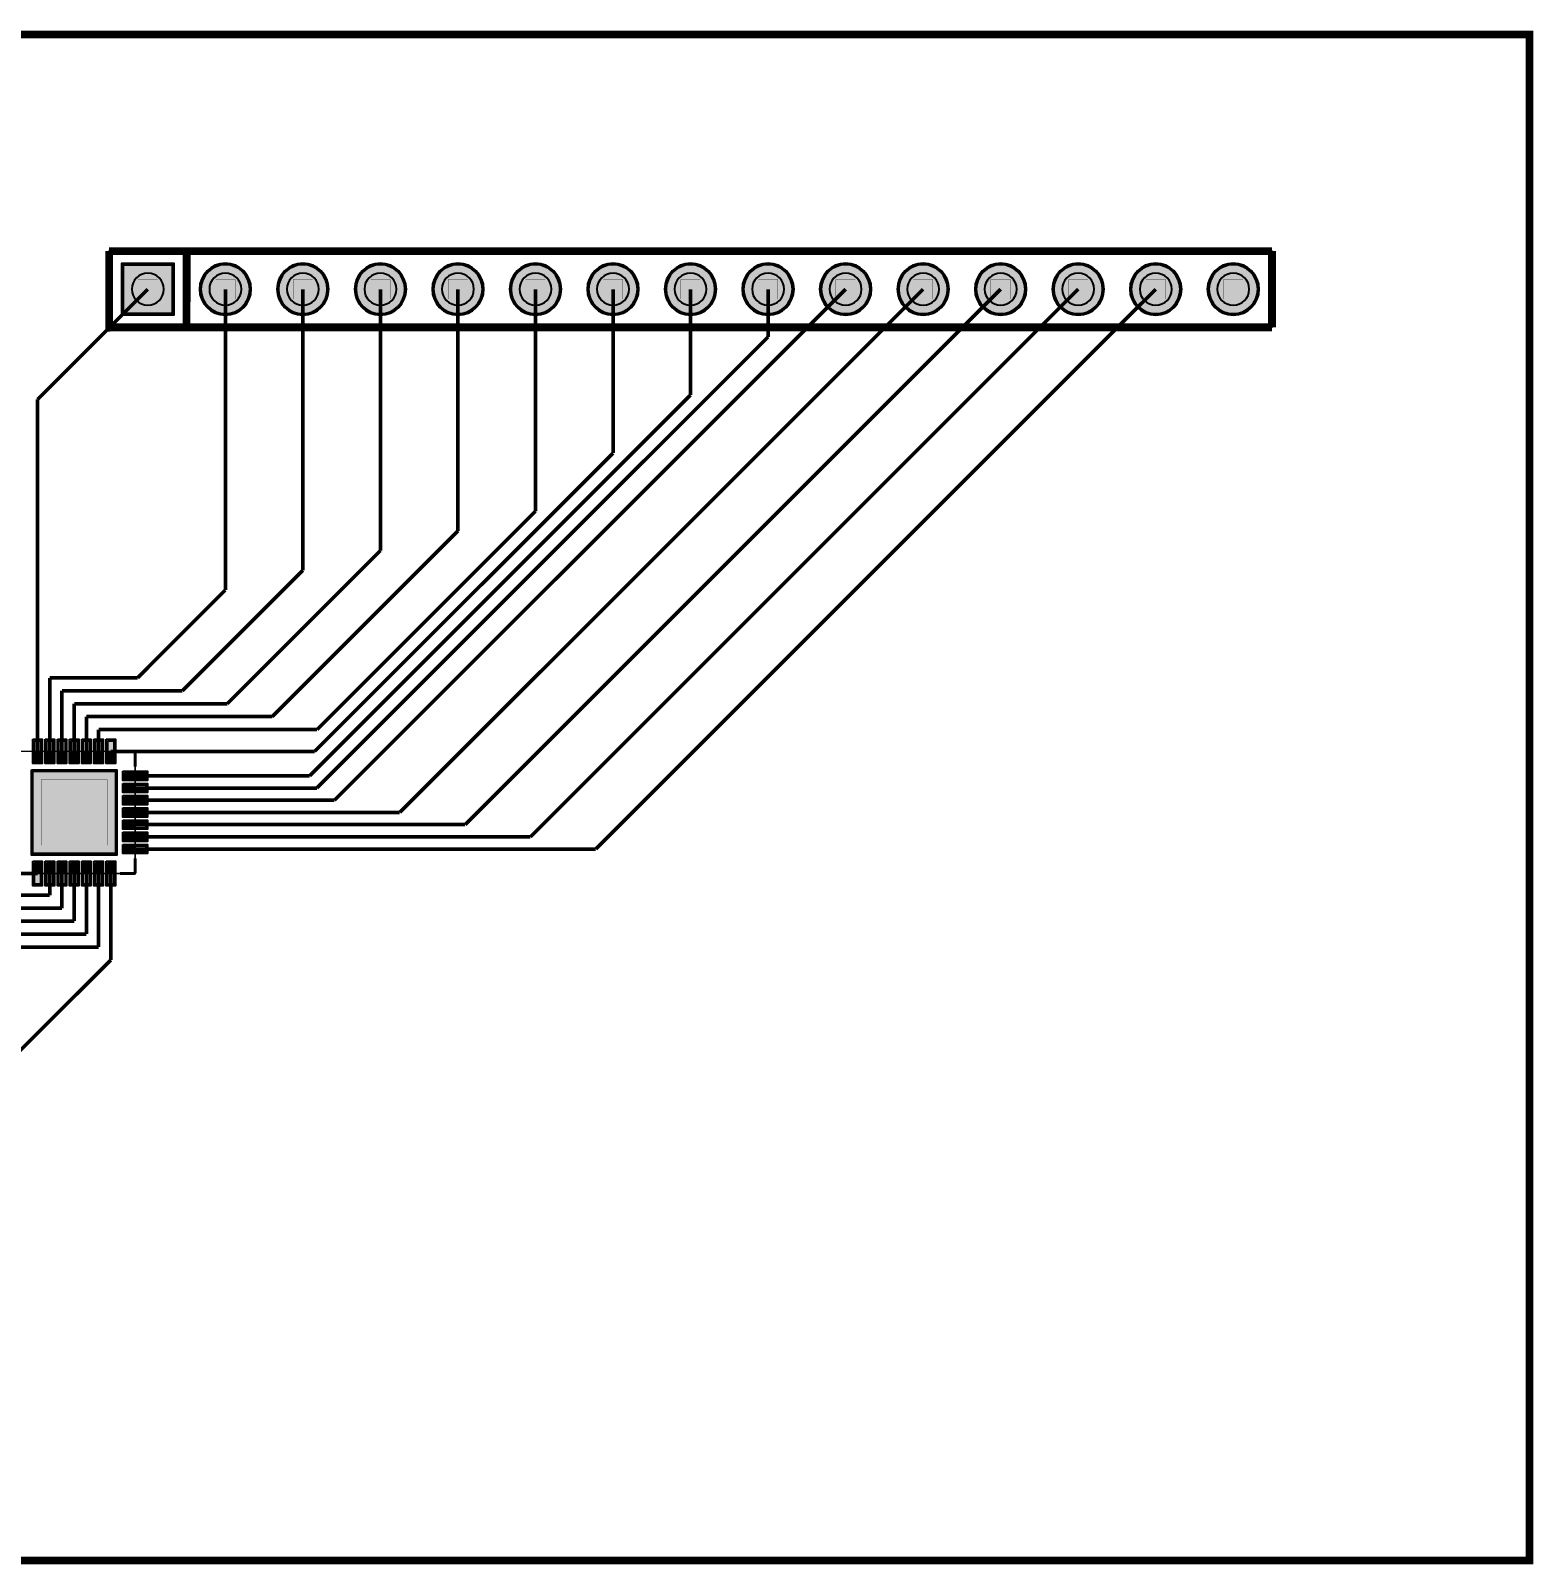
# Model space of a CAD drawing. Header units: millimetres. Extents: x 0 to 100, y 0 to 50.
# Drawn here: x 50.9 to 100.1, y -0.1 to 50.1 of the extents above; entities that cross this region are included whole.
import ezdxf

# ---------------------------------------------------------------- set-up
doc = ezdxf.new("R2010")
doc.units = ezdxf.units.MM
doc.header["$MEASUREMENT"] = 0
for name, color, linetype, true_color in [('Bottom-Layer', 7, 'Continuous', 0x0000ff), ('Bottom-Paste-Mask-Layer', 7, 'Continuous', 0x800000), ('Bottom-Solder-Mask-Layer', 7, 'Continuous', 0xaa00ff), ('Component-Marking-Layer', 7, 'Continuous', 0x66ffcc), ('Component-Shape-Layer', 7, 'Continuous', 0x00cccc), ('Hole-Layer', 7, 'Continuous', 0x222222), ('Multi-Layer', 7, 'Continuous', 0xc0c0c0), ('Pin-Soldering-Layer', 7, 'Continuous', 0xcc9999), ('Top-Layer', 7, 'Continuous', 0xff0000), ('Top-Paste-Mask-Layer', 7, 'Continuous', 0x808080), ('Top-Silkscreen-Layer', 7, 'Continuous', 0xffcc00), ('Top-Solder-Mask-Layer', 7, 'Continuous', 0x800080)]:
    doc.layers.add(name, color=color, linetype=linetype, true_color=true_color)

msp = doc.modelspace()

# ---------------------------------------------------------------- hatches: boundary and pattern name
at = {"layer": 'Bottom-Layer'}
for points in [[(53.937, 40.856), (53.937, 42.456), (55.537, 42.456), (55.537, 40.856)], [(56.477, 41.656, 1), (58.077, 41.656, 1)], [(59.017, 41.656, 1), (60.617, 41.656, 1)], [(61.557, 41.656, 1), (63.157, 41.656, 1)], [(64.097, 41.656, 1), (65.697, 41.656, 1)], [(66.637, 41.656, 1), (68.237, 41.656, 1)], [(69.177, 41.656, 1), (70.777, 41.656, 1)], [(71.717, 41.656, 1), (73.317, 41.656, 1)], [(74.257, 41.656, 1), (75.857, 41.656, 1)], [(76.797, 41.656, 1), (78.397, 41.656, 1)], [(79.337, 41.656, 1), (80.937, 41.656, 1)], [(81.877, 41.656, 1), (83.477, 41.656, 1)], [(84.417, 41.656, 1), (86.017, 41.656, 1)], [(86.957, 41.656, 1), (88.557, 41.656, 1)], [(89.497, 41.656, 1), (91.097, 41.656, 1)]]:
    msp.add_hatch(color=256, dxfattribs=at).paths.add_polyline_path(points)
at = {"layer": 'Bottom-Paste-Mask-Layer'}
for points in [[(53.937, 40.856), (53.937, 42.456), (55.537, 42.456), (55.537, 40.856)], [(56.477, 41.656, 1), (58.077, 41.656, 1)], [(59.017, 41.656, 1), (60.617, 41.656, 1)], [(61.557, 41.656, 1), (63.157, 41.656, 1)], [(64.097, 41.656, 1), (65.697, 41.656, 1)], [(66.637, 41.656, 1), (68.237, 41.656, 1)], [(69.177, 41.656, 1), (70.777, 41.656, 1)], [(71.717, 41.656, 1), (73.317, 41.656, 1)], [(74.257, 41.656, 1), (75.857, 41.656, 1)], [(76.797, 41.656, 1), (78.397, 41.656, 1)], [(79.337, 41.656, 1), (80.937, 41.656, 1)], [(81.877, 41.656, 1), (83.477, 41.656, 1)], [(84.417, 41.656, 1), (86.017, 41.656, 1)], [(86.957, 41.656, 1), (88.557, 41.656, 1)], [(89.497, 41.656, 1), (91.097, 41.656, 1)]]:
    msp.add_hatch(color=256, dxfattribs=at).paths.add_polyline_path(points)
at = {"layer": 'Bottom-Solder-Mask-Layer'}
for points in [[(53.887, 40.806), (53.887, 42.506), (55.587, 42.506), (55.587, 40.806)], [(56.427, 41.656, 1), (58.127, 41.656, 1)], [(58.967, 41.656, 1), (60.667, 41.656, 1)], [(61.507, 41.656, 1), (63.207, 41.656, 1)], [(64.047, 41.656, 1), (65.747, 41.656, 1)], [(66.587, 41.656, 1), (68.287, 41.656, 1)], [(69.127, 41.656, 1), (70.827, 41.656, 1)], [(71.667, 41.656, 1), (73.367, 41.656, 1)], [(74.207, 41.656, 1), (75.907, 41.656, 1)], [(76.747, 41.656, 1), (78.447, 41.656, 1)], [(79.287, 41.656, 1), (80.987, 41.656, 1)], [(81.827, 41.656, 1), (83.527, 41.656, 1)], [(84.367, 41.656, 1), (86.067, 41.656, 1)], [(86.907, 41.656, 1), (88.607, 41.656, 1)], [(89.447, 41.656, 1), (91.147, 41.656, 1)]]:
    msp.add_hatch(color=256, dxfattribs=at).paths.add_polyline_path(points)
at = {"layer": 'Component-Marking-Layer'}
msp.add_hatch(color=256, dxfattribs=at).paths.add_polyline_path([(53.407, 40.386, 1), (53.527, 40.386, 1)])
msp.add_hatch(color=256, dxfattribs=at).paths.add_polyline_path([(53.407, 40.386, 1), (53.527, 40.386, 1)])
at = {"layer": 'Hole-Layer'}
for points in [[(54.212, 41.656, 1), (55.262, 41.656, 1)], [(56.752, 41.656, 1), (57.802, 41.656, 1)], [(59.292, 41.656, 1), (60.342, 41.656, 1)], [(61.832, 41.656, 1), (62.882, 41.656, 1)], [(64.372, 41.656, 1), (65.422, 41.656, 1)], [(66.912, 41.656, 1), (67.962, 41.656, 1)], [(69.452, 41.656, 1), (70.502, 41.656, 1)], [(71.992, 41.656, 1), (73.042, 41.656, 1)], [(74.532, 41.656, 1), (75.582, 41.656, 1)], [(77.072, 41.656, 1), (78.122, 41.656, 1)], [(79.612, 41.656, 1), (80.662, 41.656, 1)], [(82.152, 41.656, 1), (83.202, 41.656, 1)], [(84.692, 41.656, 1), (85.742, 41.656, 1)], [(87.232, 41.656, 1), (88.282, 41.656, 1)], [(89.772, 41.656, 1), (90.822, 41.656, 1)]]:
    msp.add_hatch(color=256, dxfattribs=at).paths.add_polyline_path(points)
at = {"layer": 'Multi-Layer'}
for points in [[(53.937, 40.856), (53.937, 42.456), (55.537, 42.456), (55.537, 40.856)], [(53.937, 40.856), (53.937, 42.456), (55.537, 42.456), (55.537, 40.856)], [(53.937, 40.856), (53.937, 42.456), (55.537, 42.456), (55.537, 40.856)], [(56.477, 41.656, 1), (58.077, 41.656, 1)], [(56.477, 41.656, 1), (58.077, 41.656, 1)], [(56.477, 41.656, 1), (58.077, 41.656, 1)], [(59.017, 41.656, 1), (60.617, 41.656, 1)], [(59.017, 41.656, 1), (60.617, 41.656, 1)], [(59.017, 41.656, 1), (60.617, 41.656, 1)], [(61.557, 41.656, 1), (63.157, 41.656, 1)], [(61.557, 41.656, 1), (63.157, 41.656, 1)], [(61.557, 41.656, 1), (63.157, 41.656, 1)], [(64.097, 41.656, 1), (65.697, 41.656, 1)], [(64.097, 41.656, 1), (65.697, 41.656, 1)], [(64.097, 41.656, 1), (65.697, 41.656, 1)], [(66.637, 41.656, 1), (68.237, 41.656, 1)], [(66.637, 41.656, 1), (68.237, 41.656, 1)], [(66.637, 41.656, 1), (68.237, 41.656, 1)], [(69.177, 41.656, 1), (70.777, 41.656, 1)], [(69.177, 41.656, 1), (70.777, 41.656, 1)], [(69.177, 41.656, 1), (70.777, 41.656, 1)], [(71.717, 41.656, 1), (73.317, 41.656, 1)], [(71.717, 41.656, 1), (73.317, 41.656, 1)], [(71.717, 41.656, 1), (73.317, 41.656, 1)], [(74.257, 41.656, 1), (75.857, 41.656, 1)], [(74.257, 41.656, 1), (75.857, 41.656, 1)], [(74.257, 41.656, 1), (75.857, 41.656, 1)], [(76.797, 41.656, 1), (78.397, 41.656, 1)], [(76.797, 41.656, 1), (78.397, 41.656, 1)], [(76.797, 41.656, 1), (78.397, 41.656, 1)], [(79.337, 41.656, 1), (80.937, 41.656, 1)], [(79.337, 41.656, 1), (80.937, 41.656, 1)], [(79.337, 41.656, 1), (80.937, 41.656, 1)], [(81.877, 41.656, 1), (83.477, 41.656, 1)], [(81.877, 41.656, 1), (83.477, 41.656, 1)], [(81.877, 41.656, 1), (83.477, 41.656, 1)], [(84.417, 41.656, 1), (86.017, 41.656, 1)], [(84.417, 41.656, 1), (86.017, 41.656, 1)], [(84.417, 41.656, 1), (86.017, 41.656, 1)], [(86.957, 41.656, 1), (88.557, 41.656, 1)], [(86.957, 41.656, 1), (88.557, 41.656, 1)], [(86.957, 41.656, 1), (88.557, 41.656, 1)], [(89.497, 41.656, 1), (91.097, 41.656, 1)], [(89.497, 41.656, 1), (91.097, 41.656, 1)], [(89.497, 41.656, 1), (91.097, 41.656, 1)]]:
    msp.add_hatch(color=256, dxfattribs=at).paths.add_polyline_path(points)
at = {"layer": 'Pin-Soldering-Layer'}
for points in [[(54.417, 41.976), (55.057, 41.976), (55.057, 41.336), (54.417, 41.336)], [(54.417, 41.976), (55.057, 41.976), (55.057, 41.336), (54.417, 41.336)], [(56.957, 41.976), (57.597, 41.976), (57.597, 41.336), (56.957, 41.336)], [(56.957, 41.976), (57.597, 41.976), (57.597, 41.336), (56.957, 41.336)], [(59.497, 41.976), (60.137, 41.976), (60.137, 41.336), (59.497, 41.336)], [(59.497, 41.976), (60.137, 41.976), (60.137, 41.336), (59.497, 41.336)], [(62.037, 41.976), (62.677, 41.976), (62.677, 41.336), (62.037, 41.336)], [(62.037, 41.976), (62.677, 41.976), (62.677, 41.336), (62.037, 41.336)], [(64.577, 41.976), (65.217, 41.976), (65.217, 41.336), (64.577, 41.336)], [(64.577, 41.976), (65.217, 41.976), (65.217, 41.336), (64.577, 41.336)], [(67.117, 41.976), (67.757, 41.976), (67.757, 41.336), (67.117, 41.336)], [(67.117, 41.976), (67.757, 41.976), (67.757, 41.336), (67.117, 41.336)], [(69.657, 41.976), (70.297, 41.976), (70.297, 41.336), (69.657, 41.336)], [(69.657, 41.976), (70.297, 41.976), (70.297, 41.336), (69.657, 41.336)], [(72.197, 41.976), (72.837, 41.976), (72.837, 41.336), (72.197, 41.336)], [(72.197, 41.976), (72.837, 41.976), (72.837, 41.336), (72.197, 41.336)], [(74.737, 41.976), (75.377, 41.976), (75.377, 41.336), (74.737, 41.336)], [(74.737, 41.976), (75.377, 41.976), (75.377, 41.336), (74.737, 41.336)], [(77.277, 41.976), (77.917, 41.976), (77.917, 41.336), (77.277, 41.336)], [(77.277, 41.976), (77.917, 41.976), (77.917, 41.336), (77.277, 41.336)], [(79.817, 41.976), (80.457, 41.976), (80.457, 41.336), (79.817, 41.336)], [(79.817, 41.976), (80.457, 41.976), (80.457, 41.336), (79.817, 41.336)], [(82.357, 41.976), (82.997, 41.976), (82.997, 41.336), (82.357, 41.336)], [(82.357, 41.976), (82.997, 41.976), (82.997, 41.336), (82.357, 41.336)], [(84.897, 41.976), (85.537, 41.976), (85.537, 41.336), (84.897, 41.336)], [(84.897, 41.976), (85.537, 41.976), (85.537, 41.336), (84.897, 41.336)], [(87.437, 41.976), (88.077, 41.976), (88.077, 41.336), (87.437, 41.336)], [(87.437, 41.976), (88.077, 41.976), (88.077, 41.336), (87.437, 41.336)], [(89.977, 41.976), (90.617, 41.976), (90.617, 41.336), (89.977, 41.336)], [(89.977, 41.976), (90.617, 41.976), (90.617, 41.336), (89.977, 41.336)], [(51.024, 26.511), (51.224, 26.511), (51.224, 26.161), (51.024, 26.161)], [(51.024, 26.511), (51.224, 26.511), (51.224, 26.161), (51.024, 26.161)], [(51.424, 26.511), (51.624, 26.511), (51.624, 26.161), (51.424, 26.161)], [(51.424, 26.511), (51.624, 26.511), (51.624, 26.161), (51.424, 26.161)], [(51.824, 26.511), (52.024, 26.511), (52.024, 26.161), (51.824, 26.161)], [(51.824, 26.511), (52.024, 26.511), (52.024, 26.161), (51.824, 26.161)], [(52.224, 26.511), (52.424, 26.511), (52.424, 26.161), (52.224, 26.161)], [(52.224, 26.511), (52.424, 26.511), (52.424, 26.161), (52.224, 26.161)], [(52.624, 26.511), (52.824, 26.511), (52.824, 26.161), (52.624, 26.161)], [(52.624, 26.511), (52.824, 26.511), (52.824, 26.161), (52.624, 26.161)], [(53.024, 26.511), (53.224, 26.511), (53.224, 26.161), (53.024, 26.161)], [(53.024, 26.511), (53.224, 26.511), (53.224, 26.161), (53.024, 26.161)], [(53.424, 26.511), (53.624, 26.511), (53.624, 26.161), (53.424, 26.161)], [(53.424, 26.511), (53.624, 26.511), (53.624, 26.161), (53.424, 26.161)], [(53.694, 25.861), (53.694, 23.161), (50.994, 23.161), (50.994, 25.861)], [(53.694, 25.861), (53.694, 23.161), (50.994, 23.161), (50.994, 25.861)], [(53.974, 25.811), (54.324, 25.811), (54.324, 25.611), (53.974, 25.611)], [(53.974, 25.811), (54.324, 25.811), (54.324, 25.611), (53.974, 25.611)], [(53.974, 25.411), (54.324, 25.411), (54.324, 25.211), (53.974, 25.211)], [(53.974, 25.411), (54.324, 25.411), (54.324, 25.211), (53.974, 25.211)], [(53.974, 25.011), (54.324, 25.011), (54.324, 24.811), (53.974, 24.811)], [(53.974, 25.011), (54.324, 25.011), (54.324, 24.811), (53.974, 24.811)], [(53.974, 24.611), (54.324, 24.611), (54.324, 24.411), (53.974, 24.411)], [(53.974, 24.611), (54.324, 24.611), (54.324, 24.411), (53.974, 24.411)], [(53.974, 24.211), (54.324, 24.211), (54.324, 24.011), (53.974, 24.011)], [(53.974, 24.211), (54.324, 24.211), (54.324, 24.011), (53.974, 24.011)], [(53.974, 23.811), (54.324, 23.811), (54.324, 23.611), (53.974, 23.611)], [(53.974, 23.811), (54.324, 23.811), (54.324, 23.611), (53.974, 23.611)], [(53.974, 23.411), (54.324, 23.411), (54.324, 23.211), (53.974, 23.211)], [(53.974, 23.411), (54.324, 23.411), (54.324, 23.211), (53.974, 23.211)], [(51.024, 22.861), (51.224, 22.861), (51.224, 22.511), (51.024, 22.511)], [(51.024, 22.861), (51.224, 22.861), (51.224, 22.511), (51.024, 22.511)], [(51.424, 22.861), (51.624, 22.861), (51.624, 22.511), (51.424, 22.511)], [(51.424, 22.861), (51.624, 22.861), (51.624, 22.511), (51.424, 22.511)], [(51.824, 22.861), (52.024, 22.861), (52.024, 22.511), (51.824, 22.511)], [(51.824, 22.861), (52.024, 22.861), (52.024, 22.511), (51.824, 22.511)], [(52.224, 22.861), (52.424, 22.861), (52.424, 22.511), (52.224, 22.511)], [(52.224, 22.861), (52.424, 22.861), (52.424, 22.511), (52.224, 22.511)], [(52.624, 22.861), (52.824, 22.861), (52.824, 22.511), (52.624, 22.511)], [(52.624, 22.861), (52.824, 22.861), (52.824, 22.511), (52.624, 22.511)], [(53.024, 22.861), (53.224, 22.861), (53.224, 22.511), (53.024, 22.511)], [(53.024, 22.861), (53.224, 22.861), (53.224, 22.511), (53.024, 22.511)], [(53.424, 22.861), (53.624, 22.861), (53.624, 22.511), (53.424, 22.511)], [(53.424, 22.861), (53.624, 22.861), (53.624, 22.511), (53.424, 22.511)]]:
    msp.add_hatch(color=256, dxfattribs=at).paths.add_polyline_path(points)
at = {"layer": 'Top-Layer'}
for points in [[(53.937, 40.856), (53.937, 42.456), (55.537, 42.456), (55.537, 40.856)], [(56.477, 41.656, 1), (58.077, 41.656, 1)], [(59.017, 41.656, 1), (60.617, 41.656, 1)], [(61.557, 41.656, 1), (63.157, 41.656, 1)], [(64.097, 41.656, 1), (65.697, 41.656, 1)], [(66.637, 41.656, 1), (68.237, 41.656, 1)], [(69.177, 41.656, 1), (70.777, 41.656, 1)], [(71.717, 41.656, 1), (73.317, 41.656, 1)], [(74.257, 41.656, 1), (75.857, 41.656, 1)], [(76.797, 41.656, 1), (78.397, 41.656, 1)], [(79.337, 41.656, 1), (80.937, 41.656, 1)], [(81.877, 41.656, 1), (83.477, 41.656, 1)], [(84.417, 41.656, 1), (86.017, 41.656, 1)], [(86.957, 41.656, 1), (88.557, 41.656, 1)], [(89.497, 41.656, 1), (91.097, 41.656, 1)], [(51.024, 26.861), (51.224, 26.861), (51.224, 26.161), (51.024, 26.161)], [(51.424, 26.861), (51.624, 26.861), (51.624, 26.161), (51.424, 26.161)], [(51.824, 26.861), (52.024, 26.861), (52.024, 26.161), (51.824, 26.161)], [(52.224, 26.861), (52.424, 26.861), (52.424, 26.161), (52.224, 26.161)], [(52.624, 26.861), (52.824, 26.861), (52.824, 26.161), (52.624, 26.161)], [(53.024, 26.861), (53.224, 26.861), (53.224, 26.161), (53.024, 26.161)], [(53.424, 26.861), (53.624, 26.861), (53.624, 26.161), (53.424, 26.161)], [(50.974, 25.861), (53.674, 25.861), (53.674, 23.161), (50.974, 23.161)], [(53.974, 25.811), (54.674, 25.811), (54.674, 25.611), (53.974, 25.611)], [(53.974, 25.411), (54.674, 25.411), (54.674, 25.211), (53.974, 25.211)], [(53.974, 25.011), (54.674, 25.011), (54.674, 24.811), (53.974, 24.811)], [(53.974, 24.611), (54.674, 24.611), (54.674, 24.411), (53.974, 24.411)], [(53.974, 24.211), (54.674, 24.211), (54.674, 24.011), (53.974, 24.011)], [(53.974, 23.811), (54.674, 23.811), (54.674, 23.611), (53.974, 23.611)], [(53.974, 23.411), (54.674, 23.411), (54.674, 23.211), (53.974, 23.211)], [(51.024, 22.861), (51.224, 22.861), (51.224, 22.161), (51.024, 22.161)], [(51.424, 22.861), (51.624, 22.861), (51.624, 22.161), (51.424, 22.161)], [(51.824, 22.861), (52.024, 22.861), (52.024, 22.161), (51.824, 22.161)], [(52.224, 22.862), (52.424, 22.862), (52.424, 22.162), (52.224, 22.162)], [(52.624, 22.861), (52.824, 22.861), (52.824, 22.161), (52.624, 22.161)], [(53.024, 22.861), (53.224, 22.861), (53.224, 22.161), (53.024, 22.161)], [(53.424, 22.861), (53.624, 22.861), (53.624, 22.161), (53.424, 22.161)]]:
    msp.add_hatch(color=256, dxfattribs=at).paths.add_polyline_path(points)
at = {"layer": 'Top-Paste-Mask-Layer'}
for points in [[(53.937, 40.856), (53.937, 42.456), (55.537, 42.456), (55.537, 40.856)], [(56.477, 41.656, 1), (58.077, 41.656, 1)], [(59.017, 41.656, 1), (60.617, 41.656, 1)], [(61.557, 41.656, 1), (63.157, 41.656, 1)], [(64.097, 41.656, 1), (65.697, 41.656, 1)], [(66.637, 41.656, 1), (68.237, 41.656, 1)], [(69.177, 41.656, 1), (70.777, 41.656, 1)], [(71.717, 41.656, 1), (73.317, 41.656, 1)], [(74.257, 41.656, 1), (75.857, 41.656, 1)], [(76.797, 41.656, 1), (78.397, 41.656, 1)], [(79.337, 41.656, 1), (80.937, 41.656, 1)], [(81.877, 41.656, 1), (83.477, 41.656, 1)], [(84.417, 41.656, 1), (86.017, 41.656, 1)], [(86.957, 41.656, 1), (88.557, 41.656, 1)], [(89.497, 41.656, 1), (91.097, 41.656, 1)], [(51.224, 26.861), (51.024, 26.861), (51.024, 26.161), (51.224, 26.161)], [(51.224, 26.861), (51.024, 26.861), (51.024, 26.161), (51.224, 26.161)], [(51.624, 26.861), (51.424, 26.861), (51.424, 26.161), (51.624, 26.161)], [(51.624, 26.861), (51.424, 26.861), (51.424, 26.161), (51.624, 26.161)], [(52.024, 26.861), (51.824, 26.861), (51.824, 26.161), (52.024, 26.161)], [(52.024, 26.861), (51.824, 26.861), (51.824, 26.161), (52.024, 26.161)], [(52.424, 26.861), (52.224, 26.861), (52.224, 26.161), (52.424, 26.161)], [(52.424, 26.861), (52.224, 26.861), (52.224, 26.161), (52.424, 26.161)], [(52.824, 26.861), (52.624, 26.861), (52.624, 26.161), (52.824, 26.161)], [(52.824, 26.861), (52.624, 26.861), (52.624, 26.161), (52.824, 26.161)], [(53.224, 26.861), (53.024, 26.861), (53.024, 26.161), (53.224, 26.161)], [(53.224, 26.861), (53.024, 26.861), (53.024, 26.161), (53.224, 26.161)], [(53.624, 26.861), (53.424, 26.861), (53.424, 26.161), (53.624, 26.161)], [(53.624, 26.861), (53.424, 26.861), (53.424, 26.161), (53.624, 26.161)], [(53.974, 25.611), (54.674, 25.611), (54.674, 25.811), (53.974, 25.811)], [(53.974, 25.611), (54.674, 25.611), (54.674, 25.811), (53.974, 25.811)], [(51.244, 23.431), (53.404, 23.431), (53.404, 25.591), (51.244, 25.591)], [(51.244, 23.431), (53.404, 23.431), (53.404, 25.591), (51.244, 25.591)], [(53.974, 25.211), (54.674, 25.211), (54.674, 25.411), (53.974, 25.411)], [(53.974, 25.211), (54.674, 25.211), (54.674, 25.411), (53.974, 25.411)], [(53.974, 24.811), (54.674, 24.811), (54.674, 25.011), (53.974, 25.011)], [(53.974, 24.811), (54.674, 24.811), (54.674, 25.011), (53.974, 25.011)], [(53.974, 24.411), (54.674, 24.411), (54.674, 24.611), (53.974, 24.611)], [(53.974, 24.411), (54.674, 24.411), (54.674, 24.611), (53.974, 24.611)], [(54.674, 24.211), (53.974, 24.211), (53.974, 24.011), (54.674, 24.011)], [(54.674, 24.211), (53.974, 24.211), (53.974, 24.011), (54.674, 24.011)], [(54.674, 23.811), (53.974, 23.811), (53.974, 23.611), (54.674, 23.611)], [(54.674, 23.811), (53.974, 23.811), (53.974, 23.611), (54.674, 23.611)], [(53.974, 23.211), (54.674, 23.211), (54.674, 23.411), (53.974, 23.411)], [(53.974, 23.211), (54.674, 23.211), (54.674, 23.411), (53.974, 23.411)], [(51.224, 22.861), (51.024, 22.861), (51.024, 22.161), (51.224, 22.161)], [(51.224, 22.861), (51.024, 22.861), (51.024, 22.161), (51.224, 22.161)], [(51.424, 22.161), (51.624, 22.161), (51.624, 22.861), (51.424, 22.861)], [(51.424, 22.161), (51.624, 22.161), (51.624, 22.861), (51.424, 22.861)], [(51.824, 22.161), (52.024, 22.161), (52.024, 22.861), (51.824, 22.861)], [(51.824, 22.161), (52.024, 22.161), (52.024, 22.861), (51.824, 22.861)], [(52.224, 22.162), (52.424, 22.162), (52.424, 22.862), (52.224, 22.862)], [(52.224, 22.162), (52.424, 22.162), (52.424, 22.862), (52.224, 22.862)], [(52.624, 22.161), (52.824, 22.161), (52.824, 22.861), (52.624, 22.861)], [(52.624, 22.161), (52.824, 22.161), (52.824, 22.861), (52.624, 22.861)], [(53.024, 22.161), (53.224, 22.161), (53.224, 22.861), (53.024, 22.861)], [(53.024, 22.161), (53.224, 22.161), (53.224, 22.861), (53.024, 22.861)], [(53.424, 22.161), (53.624, 22.161), (53.624, 22.861), (53.424, 22.861)], [(53.424, 22.161), (53.624, 22.161), (53.624, 22.861), (53.424, 22.861)]]:
    msp.add_hatch(color=256, dxfattribs=at).paths.add_polyline_path(points)
at = {"layer": 'Top-Solder-Mask-Layer'}
for points in [[(53.887, 40.806), (53.887, 42.506), (55.587, 42.506), (55.587, 40.806)], [(56.427, 41.656, 1), (58.127, 41.656, 1)], [(58.967, 41.656, 1), (60.667, 41.656, 1)], [(61.507, 41.656, 1), (63.207, 41.656, 1)], [(64.047, 41.656, 1), (65.747, 41.656, 1)], [(66.587, 41.656, 1), (68.287, 41.656, 1)], [(69.127, 41.656, 1), (70.827, 41.656, 1)], [(71.667, 41.656, 1), (73.367, 41.656, 1)], [(74.207, 41.656, 1), (75.907, 41.656, 1)], [(76.747, 41.656, 1), (78.447, 41.656, 1)], [(79.287, 41.656, 1), (80.987, 41.656, 1)], [(81.827, 41.656, 1), (83.527, 41.656, 1)], [(84.367, 41.656, 1), (86.067, 41.656, 1)], [(86.907, 41.656, 1), (88.607, 41.656, 1)], [(89.447, 41.656, 1), (91.147, 41.656, 1)], [(50.973, 26.912), (51.275, 26.912), (51.275, 26.11), (50.973, 26.11)], [(51.373, 26.912), (51.675, 26.912), (51.675, 26.11), (51.373, 26.11)], [(51.774, 26.912), (52.075, 26.912), (52.075, 26.11), (51.774, 26.11)], [(52.173, 26.912), (52.475, 26.912), (52.475, 26.11), (52.173, 26.11)], [(52.573, 26.912), (52.875, 26.912), (52.875, 26.11), (52.573, 26.11)], [(52.973, 26.912), (53.275, 26.912), (53.275, 26.11), (52.973, 26.11)], [(53.373, 26.912), (53.675, 26.912), (53.675, 26.11), (53.373, 26.11)], [(50.923, 25.912), (53.725, 25.912), (53.725, 23.11), (50.923, 23.11)], [(53.923, 25.862), (54.725, 25.862), (54.725, 25.56), (53.923, 25.56)], [(53.923, 25.462), (54.725, 25.462), (54.725, 25.16), (53.923, 25.16)], [(53.923, 25.062), (54.725, 25.062), (54.725, 24.76), (53.923, 24.76)], [(53.923, 24.662), (54.725, 24.662), (54.725, 24.36), (53.923, 24.36)], [(53.923, 24.262), (54.725, 24.262), (54.725, 23.96), (53.923, 23.96)], [(53.923, 23.862), (54.725, 23.862), (54.725, 23.56), (53.923, 23.56)], [(53.923, 23.462), (54.725, 23.462), (54.725, 23.16), (53.923, 23.16)], [(50.973, 22.912), (51.275, 22.912), (51.275, 22.11), (50.973, 22.11)], [(51.373, 22.912), (51.675, 22.912), (51.675, 22.11), (51.373, 22.11)], [(51.773, 22.912), (52.075, 22.912), (52.075, 22.11), (51.773, 22.11)], [(52.173, 22.913), (52.475, 22.913), (52.475, 22.111), (52.173, 22.111)], [(52.573, 22.912), (52.875, 22.912), (52.875, 22.11), (52.573, 22.11)], [(52.973, 22.912), (53.275, 22.912), (53.275, 22.11), (52.973, 22.11)], [(53.373, 22.912), (53.675, 22.912), (53.675, 22.11), (53.373, 22.11)]]:
    msp.add_hatch(color=256, dxfattribs=at).paths.add_polyline_path(points)

# ---------------------------------------------------------------- linework, layer by layer
at = {"layer": 'Bottom-Layer'}
msp.add_lwpolyline([(53.937, 40.856), (53.937, 42.456), (55.537, 42.456), (55.537, 40.856)], close=True, dxfattribs=at)
for points in [[(56.477, 41.656, 1), (58.077, 41.656), (58.077, 41.656, 1), (56.477, 41.656)], [(59.017, 41.656, 1), (60.617, 41.656), (60.617, 41.656, 1), (59.017, 41.656)], [(61.557, 41.656, 1), (63.157, 41.656), (63.157, 41.656, 1), (61.557, 41.656)]]:
    msp.add_lwpolyline(points, format="xyb", dxfattribs=at)
for points in [[(64.097, 41.656, 1), (65.697, 41.656, 1)], [(66.637, 41.656, 1), (68.237, 41.656, 1)], [(69.177, 41.656, 1), (70.777, 41.656, 1)], [(71.717, 41.656, 1), (73.317, 41.656, 1)], [(74.257, 41.656, 1), (75.857, 41.656, 1)], [(76.797, 41.656, 1), (78.397, 41.656, 1)], [(79.337, 41.656, 1), (80.937, 41.656, 1)], [(81.877, 41.656, 1), (83.477, 41.656, 1)], [(84.417, 41.656, 1), (86.017, 41.656, 1)], [(86.957, 41.656, 1), (88.557, 41.656, 1)], [(89.497, 41.656, 1), (91.097, 41.656, 1)]]:
    msp.add_lwpolyline(points, format="xyb", close=True, dxfattribs=at)
at = {"layer": 'Bottom-Paste-Mask-Layer'}
msp.add_lwpolyline([(53.937, 40.856), (53.937, 42.456), (55.537, 42.456), (55.537, 40.856)], close=True, dxfattribs=at)
for points in [[(56.477, 41.656, 1), (58.077, 41.656), (58.077, 41.656, 1), (56.477, 41.656)], [(59.017, 41.656, 1), (60.617, 41.656), (60.617, 41.656, 1), (59.017, 41.656)], [(61.557, 41.656, 1), (63.157, 41.656), (63.157, 41.656, 1), (61.557, 41.656)]]:
    msp.add_lwpolyline(points, format="xyb", dxfattribs=at)
for points in [[(64.097, 41.656, 1), (65.697, 41.656, 1)], [(66.637, 41.656, 1), (68.237, 41.656, 1)], [(69.177, 41.656, 1), (70.777, 41.656, 1)], [(71.717, 41.656, 1), (73.317, 41.656, 1)], [(74.257, 41.656, 1), (75.857, 41.656, 1)], [(76.797, 41.656, 1), (78.397, 41.656, 1)], [(79.337, 41.656, 1), (80.937, 41.656, 1)], [(81.877, 41.656, 1), (83.477, 41.656, 1)], [(84.417, 41.656, 1), (86.017, 41.656, 1)], [(86.957, 41.656, 1), (88.557, 41.656, 1)], [(89.497, 41.656, 1), (91.097, 41.656, 1)]]:
    msp.add_lwpolyline(points, format="xyb", close=True, dxfattribs=at)
at = {"layer": 'Bottom-Solder-Mask-Layer'}
msp.add_lwpolyline([(53.887, 40.806), (53.887, 42.506), (55.587, 42.506), (55.587, 40.806)], close=True, dxfattribs=at)
for points in [[(56.427, 41.656, 1), (58.127, 41.656, 1)], [(58.967, 41.656, 1), (60.667, 41.656, 1)], [(61.507, 41.656, 1), (63.207, 41.656, 1)], [(64.047, 41.656, 1), (65.747, 41.656, 1)], [(66.587, 41.656, 1), (68.287, 41.656, 1)], [(69.127, 41.656, 1), (70.827, 41.656, 1)], [(71.667, 41.656, 1), (73.367, 41.656, 1)], [(74.207, 41.656, 1), (75.907, 41.656, 1)], [(76.747, 41.656, 1), (78.447, 41.656, 1)], [(79.287, 41.656, 1), (80.987, 41.656, 1)], [(81.827, 41.656, 1), (83.527, 41.656, 1)], [(84.367, 41.656, 1), (86.067, 41.656, 1)], [(86.907, 41.656, 1), (88.607, 41.656, 1)], [(89.447, 41.656, 1), (91.147, 41.656, 1)]]:
    msp.add_lwpolyline(points, format="xyb", close=True, dxfattribs=at)
at = {"layer": 'Component-Marking-Layer', "const_width": 0.129}
msp.add_lwpolyline([(53.407, 40.386, 1), (53.527, 40.386), (53.527, 40.386, 1), (53.407, 40.386)], format="xyb", dxfattribs=at)
msp.add_lwpolyline([(53.407, 40.386, 1), (53.527, 40.386), (53.527, 40.386, 1), (53.407, 40.386)], format="xyb", dxfattribs=at)
at = {"layer": 'Component-Shape-Layer', "const_width": 0.0508}
for points in [[(53.467, 42.906), (91.567, 42.906), (91.567, 40.406), (53.467, 40.406)], [(53.467, 42.906), (91.567, 42.906), (91.567, 40.406), (53.467, 40.406)], [(50.324, 26.511), (54.324, 26.511), (54.324, 22.511), (50.324, 22.511)], [(50.324, 26.511), (54.324, 26.511), (54.324, 22.511), (50.324, 22.511)]]:
    msp.add_lwpolyline(points, close=True, dxfattribs=at)
at = {"layer": 'Hole-Layer'}
for points in [[(54.212, 41.656, 1), (55.262, 41.656, 1)], [(56.752, 41.656, 1), (57.802, 41.656, 1)], [(59.292, 41.656, 1), (60.342, 41.656, 1)], [(61.832, 41.656, 1), (62.882, 41.656, 1)]]:
    msp.add_lwpolyline(points, format="xyb", close=True, dxfattribs=at)
for points in [[(64.372, 41.656, 1), (65.422, 41.656), (65.422, 41.656, 1), (64.372, 41.656)], [(66.912, 41.656, 1), (67.962, 41.656), (67.962, 41.656, 1), (66.912, 41.656)], [(69.452, 41.656, 1), (70.502, 41.656), (70.502, 41.656, 1), (69.452, 41.656)], [(71.992, 41.656, 1), (73.042, 41.656), (73.042, 41.656, 1), (71.992, 41.656)], [(74.532, 41.656, 1), (75.582, 41.656), (75.582, 41.656, 1), (74.532, 41.656)], [(77.072, 41.656, 1), (78.122, 41.656), (78.122, 41.656, 1), (77.072, 41.656)], [(79.612, 41.656, 1), (80.662, 41.656), (80.662, 41.656, 1), (79.612, 41.656)], [(82.152, 41.656, 1), (83.202, 41.656), (83.202, 41.656, 1), (82.152, 41.656)], [(84.692, 41.656, 1), (85.742, 41.656), (85.742, 41.656, 1), (84.692, 41.656)], [(87.232, 41.656, 1), (88.282, 41.656), (88.282, 41.656, 1), (87.232, 41.656)], [(89.772, 41.656, 1), (90.822, 41.656), (90.822, 41.656, 1), (89.772, 41.656)]]:
    msp.add_lwpolyline(points, format="xyb", dxfattribs=at)
at = {"layer": 'Multi-Layer'}
msp.add_lwpolyline([(53.937, 40.856), (53.937, 42.456), (55.537, 42.456), (55.537, 40.856)], close=True, dxfattribs=at)
msp.add_lwpolyline([(53.937, 40.856), (53.937, 42.456), (55.537, 42.456), (55.537, 40.856)], close=True, dxfattribs=at)
msp.add_lwpolyline([(53.937, 40.856), (53.937, 42.456), (55.537, 42.456), (55.537, 40.856)], close=True, dxfattribs=at)
for points in [[(56.477, 41.656, 1), (58.077, 41.656), (58.077, 41.656, 1), (56.477, 41.656)], [(56.477, 41.656, 1), (58.077, 41.656), (58.077, 41.656, 1), (56.477, 41.656)], [(56.477, 41.656, 1), (58.077, 41.656), (58.077, 41.656, 1), (56.477, 41.656)], [(59.017, 41.656, 1), (60.617, 41.656), (60.617, 41.656, 1), (59.017, 41.656)], [(59.017, 41.656, 1), (60.617, 41.656), (60.617, 41.656, 1), (59.017, 41.656)], [(59.017, 41.656, 1), (60.617, 41.656), (60.617, 41.656, 1), (59.017, 41.656)], [(61.557, 41.656, 1), (63.157, 41.656), (63.157, 41.656, 1), (61.557, 41.656)], [(61.557, 41.656, 1), (63.157, 41.656), (63.157, 41.656, 1), (61.557, 41.656)], [(61.557, 41.656, 1), (63.157, 41.656), (63.157, 41.656, 1), (61.557, 41.656)]]:
    msp.add_lwpolyline(points, format="xyb", dxfattribs=at)
for points in [[(64.097, 41.656, 1), (65.697, 41.656, 1)], [(64.097, 41.656, 1), (65.697, 41.656, 1)], [(64.097, 41.656, 1), (65.697, 41.656, 1)], [(66.637, 41.656, 1), (68.237, 41.656, 1)], [(66.637, 41.656, 1), (68.237, 41.656, 1)], [(66.637, 41.656, 1), (68.237, 41.656, 1)], [(69.177, 41.656, 1), (70.777, 41.656, 1)], [(69.177, 41.656, 1), (70.777, 41.656, 1)], [(69.177, 41.656, 1), (70.777, 41.656, 1)], [(71.717, 41.656, 1), (73.317, 41.656, 1)], [(71.717, 41.656, 1), (73.317, 41.656, 1)], [(71.717, 41.656, 1), (73.317, 41.656, 1)], [(74.257, 41.656, 1), (75.857, 41.656, 1)], [(74.257, 41.656, 1), (75.857, 41.656, 1)], [(74.257, 41.656, 1), (75.857, 41.656, 1)], [(76.797, 41.656, 1), (78.397, 41.656, 1)], [(76.797, 41.656, 1), (78.397, 41.656, 1)], [(76.797, 41.656, 1), (78.397, 41.656, 1)], [(79.337, 41.656, 1), (80.937, 41.656, 1)], [(79.337, 41.656, 1), (80.937, 41.656, 1)], [(79.337, 41.656, 1), (80.937, 41.656, 1)], [(81.877, 41.656, 1), (83.477, 41.656, 1)], [(81.877, 41.656, 1), (83.477, 41.656, 1)], [(81.877, 41.656, 1), (83.477, 41.656, 1)], [(84.417, 41.656, 1), (86.017, 41.656, 1)], [(84.417, 41.656, 1), (86.017, 41.656, 1)], [(84.417, 41.656, 1), (86.017, 41.656, 1)], [(86.957, 41.656, 1), (88.557, 41.656, 1)], [(86.957, 41.656, 1), (88.557, 41.656, 1)], [(86.957, 41.656, 1), (88.557, 41.656, 1)], [(89.497, 41.656, 1), (91.097, 41.656, 1)], [(89.497, 41.656, 1), (91.097, 41.656, 1)], [(89.497, 41.656, 1), (91.097, 41.656, 1)]]:
    msp.add_lwpolyline(points, format="xyb", close=True, dxfattribs=at)
at = {"layer": 'Pin-Soldering-Layer', "const_width": 0.00508}
for points in [[(54.417, 41.976), (55.057, 41.976), (55.057, 41.336), (54.417, 41.336)], [(54.417, 41.976), (55.057, 41.976), (55.057, 41.336), (54.417, 41.336)], [(56.957, 41.976), (57.597, 41.976), (57.597, 41.336), (56.957, 41.336)], [(56.957, 41.976), (57.597, 41.976), (57.597, 41.336), (56.957, 41.336)], [(59.497, 41.976), (60.137, 41.976), (60.137, 41.336), (59.497, 41.336)], [(59.497, 41.976), (60.137, 41.976), (60.137, 41.336), (59.497, 41.336)], [(62.037, 41.976), (62.677, 41.976), (62.677, 41.336), (62.037, 41.336)], [(62.037, 41.976), (62.677, 41.976), (62.677, 41.336), (62.037, 41.336)], [(64.577, 41.976), (65.217, 41.976), (65.217, 41.336), (64.577, 41.336)], [(64.577, 41.976), (65.217, 41.976), (65.217, 41.336), (64.577, 41.336)], [(67.117, 41.976), (67.757, 41.976), (67.757, 41.336), (67.117, 41.336)], [(67.117, 41.976), (67.757, 41.976), (67.757, 41.336), (67.117, 41.336)], [(69.657, 41.976), (70.297, 41.976), (70.297, 41.336), (69.657, 41.336)], [(69.657, 41.976), (70.297, 41.976), (70.297, 41.336), (69.657, 41.336)], [(72.197, 41.976), (72.837, 41.976), (72.837, 41.336), (72.197, 41.336)], [(72.197, 41.976), (72.837, 41.976), (72.837, 41.336), (72.197, 41.336)], [(74.737, 41.976), (75.377, 41.976), (75.377, 41.336), (74.737, 41.336)], [(74.737, 41.976), (75.377, 41.976), (75.377, 41.336), (74.737, 41.336)], [(77.277, 41.976), (77.917, 41.976), (77.917, 41.336), (77.277, 41.336)], [(77.277, 41.976), (77.917, 41.976), (77.917, 41.336), (77.277, 41.336)], [(79.817, 41.976), (80.457, 41.976), (80.457, 41.336), (79.817, 41.336)], [(79.817, 41.976), (80.457, 41.976), (80.457, 41.336), (79.817, 41.336)], [(82.357, 41.976), (82.997, 41.976), (82.997, 41.336), (82.357, 41.336)], [(82.357, 41.976), (82.997, 41.976), (82.997, 41.336), (82.357, 41.336)], [(84.897, 41.976), (85.537, 41.976), (85.537, 41.336), (84.897, 41.336)], [(84.897, 41.976), (85.537, 41.976), (85.537, 41.336), (84.897, 41.336)], [(87.437, 41.976), (88.077, 41.976), (88.077, 41.336), (87.437, 41.336)], [(87.437, 41.976), (88.077, 41.976), (88.077, 41.336), (87.437, 41.336)], [(89.977, 41.976), (90.617, 41.976), (90.617, 41.336), (89.977, 41.336)], [(89.977, 41.976), (90.617, 41.976), (90.617, 41.336), (89.977, 41.336)], [(51.024, 26.511), (51.224, 26.511), (51.224, 26.161), (51.024, 26.161)], [(51.024, 26.511), (51.224, 26.511), (51.224, 26.161), (51.024, 26.161)], [(51.424, 26.511), (51.624, 26.511), (51.624, 26.161), (51.424, 26.161)], [(51.424, 26.511), (51.624, 26.511), (51.624, 26.161), (51.424, 26.161)], [(51.824, 26.511), (52.024, 26.511), (52.024, 26.161), (51.824, 26.161)], [(51.824, 26.511), (52.024, 26.511), (52.024, 26.161), (51.824, 26.161)], [(52.224, 26.511), (52.424, 26.511), (52.424, 26.161), (52.224, 26.161)], [(52.224, 26.511), (52.424, 26.511), (52.424, 26.161), (52.224, 26.161)], [(52.624, 26.511), (52.824, 26.511), (52.824, 26.161), (52.624, 26.161)], [(52.624, 26.511), (52.824, 26.511), (52.824, 26.161), (52.624, 26.161)], [(53.024, 26.511), (53.224, 26.511), (53.224, 26.161), (53.024, 26.161)], [(53.024, 26.511), (53.224, 26.511), (53.224, 26.161), (53.024, 26.161)], [(53.424, 26.511), (53.624, 26.511), (53.624, 26.161), (53.424, 26.161)], [(53.424, 26.511), (53.624, 26.511), (53.624, 26.161), (53.424, 26.161)], [(53.694, 25.861), (53.694, 23.161), (50.994, 23.161), (50.994, 25.861)], [(53.694, 25.861), (53.694, 23.161), (50.994, 23.161), (50.994, 25.861)], [(53.974, 25.811), (54.324, 25.811), (54.324, 25.611), (53.974, 25.611)], [(53.974, 25.811), (54.324, 25.811), (54.324, 25.611), (53.974, 25.611)], [(53.974, 25.411), (54.324, 25.411), (54.324, 25.211), (53.974, 25.211)], [(53.974, 25.411), (54.324, 25.411), (54.324, 25.211), (53.974, 25.211)], [(53.974, 25.011), (54.324, 25.011), (54.324, 24.811), (53.974, 24.811)], [(53.974, 25.011), (54.324, 25.011), (54.324, 24.811), (53.974, 24.811)], [(53.974, 24.611), (54.324, 24.611), (54.324, 24.411), (53.974, 24.411)], [(53.974, 24.611), (54.324, 24.611), (54.324, 24.411), (53.974, 24.411)], [(53.974, 24.211), (54.324, 24.211), (54.324, 24.011), (53.974, 24.011)], [(53.974, 24.211), (54.324, 24.211), (54.324, 24.011), (53.974, 24.011)], [(53.974, 23.811), (54.324, 23.811), (54.324, 23.611), (53.974, 23.611)], [(53.974, 23.811), (54.324, 23.811), (54.324, 23.611), (53.974, 23.611)], [(53.974, 23.411), (54.324, 23.411), (54.324, 23.211), (53.974, 23.211)], [(53.974, 23.411), (54.324, 23.411), (54.324, 23.211), (53.974, 23.211)], [(51.024, 22.861), (51.224, 22.861), (51.224, 22.511), (51.024, 22.511)], [(51.024, 22.861), (51.224, 22.861), (51.224, 22.511), (51.024, 22.511)], [(51.424, 22.861), (51.624, 22.861), (51.624, 22.511), (51.424, 22.511)], [(51.424, 22.861), (51.624, 22.861), (51.624, 22.511), (51.424, 22.511)], [(51.824, 22.861), (52.024, 22.861), (52.024, 22.511), (51.824, 22.511)], [(51.824, 22.861), (52.024, 22.861), (52.024, 22.511), (51.824, 22.511)], [(52.224, 22.861), (52.424, 22.861), (52.424, 22.511), (52.224, 22.511)], [(52.224, 22.861), (52.424, 22.861), (52.424, 22.511), (52.224, 22.511)], [(52.624, 22.861), (52.824, 22.861), (52.824, 22.511), (52.624, 22.511)], [(52.624, 22.861), (52.824, 22.861), (52.824, 22.511), (52.624, 22.511)], [(53.024, 22.861), (53.224, 22.861), (53.224, 22.511), (53.024, 22.511)], [(53.024, 22.861), (53.224, 22.861), (53.224, 22.511), (53.024, 22.511)], [(53.424, 22.861), (53.624, 22.861), (53.624, 22.511), (53.424, 22.511)], [(53.424, 22.861), (53.624, 22.861), (53.624, 22.511), (53.424, 22.511)]]:
    msp.add_lwpolyline(points, close=True, dxfattribs=at)
at = {"layer": 'Top-Layer', "const_width": 0.254}
msp.add_lwpolyline([(0, 0), (0, 50), (100, 50), (100, 0)], close=True, dxfattribs=at)
at = {"layer": 'Top-Layer'}
for points in [[(53.937, 40.856), (53.937, 42.456), (55.537, 42.456), (55.537, 40.856)], [(51.024, 26.861), (51.224, 26.861), (51.224, 26.161), (51.024, 26.161)], [(51.424, 26.861), (51.624, 26.861), (51.624, 26.161), (51.424, 26.161)], [(51.824, 26.861), (52.024, 26.861), (52.024, 26.161), (51.824, 26.161)], [(52.224, 26.861), (52.424, 26.861), (52.424, 26.161), (52.224, 26.161)], [(52.624, 26.861), (52.824, 26.861), (52.824, 26.161), (52.624, 26.161)], [(53.024, 26.861), (53.224, 26.861), (53.224, 26.161), (53.024, 26.161)], [(53.424, 26.861), (53.624, 26.861), (53.624, 26.161), (53.424, 26.161)], [(50.974, 25.861), (53.674, 25.861), (53.674, 23.161), (50.974, 23.161)], [(53.974, 25.811), (54.674, 25.811), (54.674, 25.611), (53.974, 25.611)], [(53.974, 25.411), (54.674, 25.411), (54.674, 25.211), (53.974, 25.211)], [(53.974, 25.011), (54.674, 25.011), (54.674, 24.811), (53.974, 24.811)], [(53.974, 24.611), (54.674, 24.611), (54.674, 24.411), (53.974, 24.411)], [(53.974, 24.211), (54.674, 24.211), (54.674, 24.011), (53.974, 24.011)], [(53.974, 23.811), (54.674, 23.811), (54.674, 23.611), (53.974, 23.611)], [(53.974, 23.411), (54.674, 23.411), (54.674, 23.211), (53.974, 23.211)], [(51.024, 22.861), (51.224, 22.861), (51.224, 22.161), (51.024, 22.161)], [(51.424, 22.861), (51.624, 22.861), (51.624, 22.161), (51.424, 22.161)], [(51.824, 22.861), (52.024, 22.861), (52.024, 22.161), (51.824, 22.161)], [(52.224, 22.862), (52.424, 22.862), (52.424, 22.162), (52.224, 22.162)], [(52.624, 22.861), (52.824, 22.861), (52.824, 22.161), (52.624, 22.161)], [(53.024, 22.861), (53.224, 22.861), (53.224, 22.161), (53.024, 22.161)], [(53.424, 22.861), (53.624, 22.861), (53.624, 22.161), (53.424, 22.161)]]:
    msp.add_lwpolyline(points, close=True, dxfattribs=at)
for points in [[(56.477, 41.656, 1), (58.077, 41.656), (58.077, 41.656, 1), (56.477, 41.656)], [(59.017, 41.656, 1), (60.617, 41.656), (60.617, 41.656, 1), (59.017, 41.656)], [(61.557, 41.656, 1), (63.157, 41.656), (63.157, 41.656, 1), (61.557, 41.656)]]:
    msp.add_lwpolyline(points, format="xyb", dxfattribs=at)
for points in [[(64.097, 41.656, 1), (65.697, 41.656, 1)], [(66.637, 41.656, 1), (68.237, 41.656, 1)], [(69.177, 41.656, 1), (70.777, 41.656, 1)], [(71.717, 41.656, 1), (73.317, 41.656, 1)], [(74.257, 41.656, 1), (75.857, 41.656, 1)], [(76.797, 41.656, 1), (78.397, 41.656, 1)], [(79.337, 41.656, 1), (80.937, 41.656, 1)], [(81.877, 41.656, 1), (83.477, 41.656, 1)], [(84.417, 41.656, 1), (86.017, 41.656, 1)], [(86.957, 41.656, 1), (88.557, 41.656, 1)], [(89.497, 41.656, 1), (91.097, 41.656, 1)]]:
    msp.add_lwpolyline(points, format="xyb", close=True, dxfattribs=at)
at = {"layer": 'Top-Layer', "const_width": 0.12}
for points in [[(51.124, 38.043), (54.737, 41.656)], [(57.277, 31.798), (57.277, 41.656)], [(59.817, 32.443), (59.817, 41.656)], [(60.852, 24.911), (77.597, 41.656)], [(62.357, 33.09), (62.357, 41.656)], [(62.992, 24.511), (80.137, 41.656)], [(64.897, 33.736), (64.897, 41.656)], [(65.132, 24.111), (82.677, 41.656)], [(67.272, 23.711), (85.217, 41.656)], [(67.437, 34.382), (67.437, 41.656)], [(69.412, 23.311), (87.757, 41.656)], [(69.977, 36.286), (69.977, 41.656)], [(72.517, 38.19), (72.517, 41.656)], [(75.057, 40.094), (75.057, 41.656)], [(60.275, 25.311), (75.057, 40.094)], [(60.039, 25.711), (72.517, 38.19)], [(51.124, 26.511), (51.124, 38.043)], [(60.203, 26.511), (69.977, 36.286)], [(60.281, 27.225), (67.437, 34.382)], [(58.811, 27.649), (64.897, 33.736)], [(57.341, 28.073), (62.357, 33.09)], [(55.871, 28.497), (59.817, 32.443)], [(54.401, 28.921), (57.277, 31.798)], [(51.524, 26.511), (51.524, 28.921)], [(51.524, 28.921), (54.401, 28.921)], [(51.924, 26.511), (51.924, 28.497)], [(51.924, 28.497), (55.871, 28.497)], [(52.324, 26.511), (52.324, 28.073)], [(52.324, 28.073), (57.341, 28.073)], [(52.724, 26.511), (52.724, 27.649)], [(52.724, 27.649), (58.811, 27.649)], [(53.124, 26.511), (53.124, 27.225)], [(53.124, 27.225), (60.281, 27.225)], [(53.524, 26.511), (60.203, 26.511)], [(54.324, 25.711), (60.039, 25.711)], [(54.324, 25.311), (60.275, 25.311)], [(54.324, 24.911), (60.852, 24.911)], [(54.324, 24.511), (62.992, 24.511)], [(54.324, 24.111), (65.132, 24.111)], [(54.324, 23.711), (67.272, 23.711)], [(54.324, 23.311), (69.412, 23.311)], [(51.124, 22.511), (42.16, 22.511)], [(51.524, 22.511), (51.524, 21.797)], [(51.924, 22.511), (51.924, 21.373)], [(52.324, 22.512), (52.324, 20.949)], [(52.724, 22.511), (52.724, 20.525)], [(53.124, 22.511), (53.124, 20.101)], [(53.524, 22.511), (53.524, 19.677)], [(51.524, 21.797), (42.082, 21.797)], [(51.924, 21.373), (43.552, 21.373)], [(52.324, 20.949), (45.022, 20.949)], [(52.724, 20.525), (46.491, 20.525)], [(53.124, 20.101), (47.962, 20.101)], [(53.524, 19.677), (45.339, 11.492)]]:
    msp.add_lwpolyline(points, dxfattribs=at)
at = {"layer": 'Top-Paste-Mask-Layer'}
msp.add_lwpolyline([(53.937, 40.856), (53.937, 42.456), (55.537, 42.456), (55.537, 40.856)], close=True, dxfattribs=at)
for points in [[(56.477, 41.656, 1), (58.077, 41.656), (58.077, 41.656, 1), (56.477, 41.656)], [(59.017, 41.656, 1), (60.617, 41.656), (60.617, 41.656, 1), (59.017, 41.656)], [(61.557, 41.656, 1), (63.157, 41.656), (63.157, 41.656, 1), (61.557, 41.656)]]:
    msp.add_lwpolyline(points, format="xyb", dxfattribs=at)
for points in [[(64.097, 41.656, 1), (65.697, 41.656, 1)], [(66.637, 41.656, 1), (68.237, 41.656, 1)], [(69.177, 41.656, 1), (70.777, 41.656, 1)], [(71.717, 41.656, 1), (73.317, 41.656, 1)], [(74.257, 41.656, 1), (75.857, 41.656, 1)], [(76.797, 41.656, 1), (78.397, 41.656, 1)], [(79.337, 41.656, 1), (80.937, 41.656, 1)], [(81.877, 41.656, 1), (83.477, 41.656, 1)], [(84.417, 41.656, 1), (86.017, 41.656, 1)], [(86.957, 41.656, 1), (88.557, 41.656, 1)], [(89.497, 41.656, 1), (91.097, 41.656, 1)]]:
    msp.add_lwpolyline(points, format="xyb", close=True, dxfattribs=at)
at = {"layer": 'Top-Paste-Mask-Layer', "const_width": 0.00508}
for points in [[(51.224, 26.861), (51.024, 26.861), (51.024, 26.161), (51.224, 26.161)], [(51.224, 26.861), (51.024, 26.861), (51.024, 26.161), (51.224, 26.161)], [(51.624, 26.861), (51.424, 26.861), (51.424, 26.161), (51.624, 26.161)], [(51.624, 26.861), (51.424, 26.861), (51.424, 26.161), (51.624, 26.161)], [(52.024, 26.861), (51.824, 26.861), (51.824, 26.161), (52.024, 26.161)], [(52.024, 26.861), (51.824, 26.861), (51.824, 26.161), (52.024, 26.161)], [(52.424, 26.861), (52.224, 26.861), (52.224, 26.161), (52.424, 26.161)], [(52.424, 26.861), (52.224, 26.861), (52.224, 26.161), (52.424, 26.161)], [(52.824, 26.861), (52.624, 26.861), (52.624, 26.161), (52.824, 26.161)], [(52.824, 26.861), (52.624, 26.861), (52.624, 26.161), (52.824, 26.161)], [(53.224, 26.861), (53.024, 26.861), (53.024, 26.161), (53.224, 26.161)], [(53.224, 26.861), (53.024, 26.861), (53.024, 26.161), (53.224, 26.161)], [(53.624, 26.861), (53.424, 26.861), (53.424, 26.161), (53.624, 26.161)], [(53.624, 26.861), (53.424, 26.861), (53.424, 26.161), (53.624, 26.161)], [(53.974, 25.611), (54.674, 25.611), (54.674, 25.811), (53.974, 25.811)], [(53.974, 25.611), (54.674, 25.611), (54.674, 25.811), (53.974, 25.811)], [(51.244, 23.431), (53.404, 23.431), (53.404, 25.591), (51.244, 25.591)], [(51.244, 23.431), (53.404, 23.431), (53.404, 25.591), (51.244, 25.591)], [(53.974, 25.211), (54.674, 25.211), (54.674, 25.411), (53.974, 25.411)], [(53.974, 25.211), (54.674, 25.211), (54.674, 25.411), (53.974, 25.411)], [(53.974, 24.811), (54.674, 24.811), (54.674, 25.011), (53.974, 25.011)], [(53.974, 24.811), (54.674, 24.811), (54.674, 25.011), (53.974, 25.011)], [(53.974, 24.411), (54.674, 24.411), (54.674, 24.611), (53.974, 24.611)], [(53.974, 24.411), (54.674, 24.411), (54.674, 24.611), (53.974, 24.611)], [(54.674, 24.211), (53.974, 24.211), (53.974, 24.011), (54.674, 24.011)], [(54.674, 24.211), (53.974, 24.211), (53.974, 24.011), (54.674, 24.011)], [(54.674, 23.811), (53.974, 23.811), (53.974, 23.611), (54.674, 23.611)], [(54.674, 23.811), (53.974, 23.811), (53.974, 23.611), (54.674, 23.611)], [(53.974, 23.211), (54.674, 23.211), (54.674, 23.411), (53.974, 23.411)], [(53.974, 23.211), (54.674, 23.211), (54.674, 23.411), (53.974, 23.411)], [(51.224, 22.861), (51.024, 22.861), (51.024, 22.161), (51.224, 22.161)], [(51.224, 22.861), (51.024, 22.861), (51.024, 22.161), (51.224, 22.161)], [(51.424, 22.161), (51.624, 22.161), (51.624, 22.861), (51.424, 22.861)], [(51.424, 22.161), (51.624, 22.161), (51.624, 22.861), (51.424, 22.861)], [(51.824, 22.161), (52.024, 22.161), (52.024, 22.861), (51.824, 22.861)], [(51.824, 22.161), (52.024, 22.161), (52.024, 22.861), (51.824, 22.861)], [(52.224, 22.162), (52.424, 22.162), (52.424, 22.862), (52.224, 22.862)], [(52.224, 22.162), (52.424, 22.162), (52.424, 22.862), (52.224, 22.862)], [(52.624, 22.161), (52.824, 22.161), (52.824, 22.861), (52.624, 22.861)], [(52.624, 22.161), (52.824, 22.161), (52.824, 22.861), (52.624, 22.861)], [(53.024, 22.161), (53.224, 22.161), (53.224, 22.861), (53.024, 22.861)], [(53.024, 22.161), (53.224, 22.161), (53.224, 22.861), (53.024, 22.861)], [(53.424, 22.161), (53.624, 22.161), (53.624, 22.861), (53.424, 22.861)], [(53.424, 22.161), (53.624, 22.161), (53.624, 22.861), (53.424, 22.861)]]:
    msp.add_lwpolyline(points, close=True, dxfattribs=at)
at = {"layer": 'Top-Silkscreen-Layer'}
for points, const_width in [([(53.467, 42.906), (53.467, 40.406)], 0.254), ([(91.567, 42.906), (53.467, 42.906)], 0.254), ([(53.467, 42.906), (53.467, 40.406)], 0.254), ([(91.567, 42.906), (53.467, 42.906)], 0.254), ([(56.01, 42.906), (56.007, 40.406)], 0.254), ([(56.01, 42.906), (56.007, 40.406)], 0.254), ([(91.567, 40.406), (91.567, 42.906)], 0.254), ([(91.567, 40.406), (91.567, 42.906)], 0.254), ([(53.467, 40.406), (91.567, 40.406)], 0.254), ([(53.467, 40.406), (91.567, 40.406)], 0.254), ([(53.824, 26.511), (54.324, 26.511)], 0.102), ([(53.824, 26.511), (54.324, 26.511)], 0.102), ([(54.324, 26.511), (54.324, 26.011)], 0.102), ([(54.324, 26.511), (54.324, 26.011)], 0.102), ([(54.324, 23.011), (54.324, 22.511)], 0.102), ([(54.324, 23.011), (54.324, 22.511)], 0.102), ([(54.324, 22.511), (53.824, 22.511)], 0.102), ([(54.324, 22.511), (53.824, 22.511)], 0.102)]:
    msp.add_lwpolyline(points, dxfattribs=dict(at, const_width=const_width))
at = {"layer": 'Top-Solder-Mask-Layer'}
for points in [[(53.887, 40.806), (53.887, 42.506), (55.587, 42.506), (55.587, 40.806)], [(50.973, 26.912), (51.275, 26.912), (51.275, 26.11), (50.973, 26.11)], [(51.373, 26.912), (51.675, 26.912), (51.675, 26.11), (51.373, 26.11)], [(51.774, 26.912), (52.075, 26.912), (52.075, 26.11), (51.774, 26.11)], [(52.173, 26.912), (52.475, 26.912), (52.475, 26.11), (52.173, 26.11)], [(52.573, 26.912), (52.875, 26.912), (52.875, 26.11), (52.573, 26.11)], [(52.973, 26.912), (53.275, 26.912), (53.275, 26.11), (52.973, 26.11)], [(53.373, 26.912), (53.675, 26.912), (53.675, 26.11), (53.373, 26.11)], [(50.923, 25.912), (53.725, 25.912), (53.725, 23.11), (50.923, 23.11)], [(53.923, 25.862), (54.725, 25.862), (54.725, 25.56), (53.923, 25.56)], [(53.923, 25.462), (54.725, 25.462), (54.725, 25.16), (53.923, 25.16)], [(53.923, 25.062), (54.725, 25.062), (54.725, 24.76), (53.923, 24.76)], [(53.923, 24.662), (54.725, 24.662), (54.725, 24.36), (53.923, 24.36)], [(53.923, 24.262), (54.725, 24.262), (54.725, 23.96), (53.923, 23.96)], [(53.923, 23.862), (54.725, 23.862), (54.725, 23.56), (53.923, 23.56)], [(53.923, 23.462), (54.725, 23.462), (54.725, 23.16), (53.923, 23.16)], [(50.973, 22.912), (51.275, 22.912), (51.275, 22.11), (50.973, 22.11)], [(51.373, 22.912), (51.675, 22.912), (51.675, 22.11), (51.373, 22.11)], [(51.773, 22.912), (52.075, 22.912), (52.075, 22.11), (51.773, 22.11)], [(52.173, 22.913), (52.475, 22.913), (52.475, 22.111), (52.173, 22.111)], [(52.573, 22.912), (52.875, 22.912), (52.875, 22.11), (52.573, 22.11)], [(52.973, 22.912), (53.275, 22.912), (53.275, 22.11), (52.973, 22.11)], [(53.373, 22.912), (53.675, 22.912), (53.675, 22.11), (53.373, 22.11)]]:
    msp.add_lwpolyline(points, close=True, dxfattribs=at)
for points in [[(56.427, 41.656, 1), (58.127, 41.656, 1)], [(58.967, 41.656, 1), (60.667, 41.656, 1)], [(61.507, 41.656, 1), (63.207, 41.656, 1)], [(64.047, 41.656, 1), (65.747, 41.656, 1)], [(66.587, 41.656, 1), (68.287, 41.656, 1)], [(69.127, 41.656, 1), (70.827, 41.656, 1)], [(71.667, 41.656, 1), (73.367, 41.656, 1)], [(74.207, 41.656, 1), (75.907, 41.656, 1)], [(76.747, 41.656, 1), (78.447, 41.656, 1)], [(79.287, 41.656, 1), (80.987, 41.656, 1)], [(81.827, 41.656, 1), (83.527, 41.656, 1)], [(84.367, 41.656, 1), (86.067, 41.656, 1)], [(86.907, 41.656, 1), (88.607, 41.656, 1)], [(89.447, 41.656, 1), (91.147, 41.656, 1)]]:
    msp.add_lwpolyline(points, format="xyb", close=True, dxfattribs=at)

doc.saveas('drawing.dxf')
